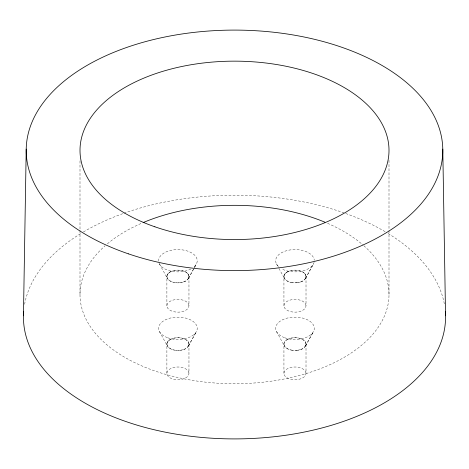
<?xml version="1.0" encoding="UTF-8"?>
<svg xmlns="http://www.w3.org/2000/svg" width="469" height="469" viewBox="0 0 469 469"><rect width="100%" height="100%" fill="white"/><g stroke="black" fill="none" stroke-linecap="round" stroke-linejoin="round"><path stroke-width="0.35" stroke-dasharray="2.35 1.76" d="M166.888 305.788L166.888 276.505L167.263 274.863M166.888 373.371L166.888 344.082L167.263 342.446M183.473 282.004C186.428 281.119 190.015 278.322 188.585 274.863M183.473 349.587C187.201 348.825 190.989 344.182 187.494 340.916M283.938 305.788L283.938 276.505L284.314 274.863M283.938 373.371L283.938 344.082L284.314 342.446L285.404 340.916L287.145 339.597M300.523 282.004C303.478 281.119 307.072 278.322 305.641 274.863M300.523 349.587C304.258 348.825 308.045 344.182 304.545 340.916M183.836 281.881A11.033 6.373 0 0 0 185.478 281.148L185.97 280.867A11.033 6.373 0 0 0 187.242 279.917L187.594 279.571A11.033 6.373 0 0 0 188.421 278.475L188.614 278.088A11.033 6.373 0 0 0 188.614 274.916L188.421 274.535A11.033 6.373 0 0 0 187.594 273.433L187.242 273.087A11.033 6.373 0 0 0 185.97 272.143L185.478 271.856A11.033 6.373 0 0 0 183.836 271.123L183.238 270.918A11.033 6.373 0 0 0 181.333 270.443L180.665 270.332A11.033 6.373 0 0 0 175.177 270.332L174.515 270.443A11.033 6.373 0 0 0 172.604 270.918L172.012 271.123A11.033 6.373 0 0 0 170.37 271.856L169.878 272.143A11.033 6.373 0 0 0 168.606 273.087L168.254 273.433A11.033 6.373 0 0 0 167.427 274.535L167.234 274.916A11.033 6.373 0 0 0 167.234 278.088L167.427 278.475A11.033 6.373 0 0 0 168.254 279.571L168.606 279.917A11.033 6.373 0 0 0 169.878 280.867L170.37 281.148A11.033 6.373 0 0 0 172.012 281.881L172.604 282.086A11.033 6.373 0 0 0 174.515 282.561M183.836 349.464A11.033 6.373 0 0 0 185.478 348.725L185.97 348.444A11.033 6.373 0 0 0 187.242 347.5L187.594 347.154A11.033 6.373 0 0 0 188.421 346.052L188.614 345.665A11.033 6.373 0 0 0 188.614 342.499L188.421 342.112A11.033 6.373 0 0 0 187.594 341.016L187.242 340.67A11.033 6.373 0 0 0 185.97 339.72L185.478 339.439A11.033 6.373 0 0 0 183.836 338.706L183.238 338.501A11.033 6.373 0 0 0 181.333 338.026L180.665 337.915A11.033 6.373 0 0 0 175.177 337.915L174.515 338.026A11.033 6.373 0 0 0 172.604 338.501L172.012 338.706A11.033 6.373 0 0 0 170.37 339.439L169.878 339.72A11.033 6.373 0 0 0 168.606 340.67L168.254 341.016A11.033 6.373 0 0 0 167.427 342.112L167.234 342.499A11.033 6.373 0 0 0 167.234 345.665L167.427 346.052A11.033 6.373 0 0 0 168.254 347.154L168.606 347.5A11.033 6.373 0 0 0 169.878 348.444L170.37 348.725A11.033 6.373 0 0 0 172.012 349.464L172.604 349.669A11.033 6.373 0 0 0 174.515 350.144M300.887 281.881A11.033 6.373 0 0 0 302.528 281.148L303.021 280.867A11.033 6.373 0 0 0 304.293 279.917L304.645 279.571A11.033 6.373 0 0 0 305.471 278.475L305.665 278.088A11.033 6.373 0 0 0 305.665 274.916L305.471 274.535A11.033 6.373 0 0 0 304.645 273.433L304.293 273.087A11.033 6.373 0 0 0 303.021 272.143L302.528 271.856A11.033 6.373 0 0 0 300.887 271.123L300.295 270.918A11.033 6.373 0 0 0 298.384 270.443L297.721 270.332A11.033 6.373 0 0 0 292.234 270.332L291.566 270.443A11.033 6.373 0 0 0 289.66 270.918L289.062 271.123A11.033 6.373 0 0 0 287.421 271.856L286.934 272.143A11.033 6.373 0 0 0 285.656 273.087L285.304 273.433A11.033 6.373 0 0 0 284.478 274.535L284.284 274.916A11.033 6.373 0 0 0 284.284 278.088L284.478 278.475A11.033 6.373 0 0 0 285.304 279.571L285.656 279.917A11.033 6.373 0 0 0 286.934 280.867L287.421 281.148A11.033 6.373 0 0 0 289.062 281.881L289.66 282.086A11.033 6.373 0 0 0 291.566 282.561M300.887 349.464A11.033 6.373 0 0 0 302.528 348.725L303.021 348.444A11.033 6.373 0 0 0 304.293 347.5L304.645 347.154A11.033 6.373 0 0 0 305.471 346.052L305.665 345.665A11.033 6.373 0 0 0 305.665 342.499L305.471 342.112A11.033 6.373 0 0 0 304.645 341.016L304.293 340.67A11.033 6.373 0 0 0 303.021 339.72L302.528 339.439A11.033 6.373 0 0 0 300.887 338.706L300.295 338.501A11.033 6.373 0 0 0 298.384 338.026L297.721 337.915A11.033 6.373 0 0 0 292.234 337.915L291.566 338.026A11.033 6.373 0 0 0 289.66 338.501L289.062 338.706A11.033 6.373 0 0 0 287.421 339.439L286.934 339.72A11.033 6.373 0 0 0 285.656 340.67L285.304 341.016A11.033 6.373 0 0 0 284.478 342.112L284.284 342.499A11.033 6.373 0 0 0 284.284 345.665L284.478 346.052A11.033 6.373 0 0 0 285.304 347.154L285.656 347.5A11.033 6.373 0 0 0 286.934 348.444L287.421 348.725A11.033 6.373 0 0 0 289.062 349.464L289.66 349.669A11.033 6.373 0 0 0 291.566 350.144M188.421 278.475L196.159 264.405M188.421 346.052L196.159 331.988M305.471 278.475L313.21 264.405M305.471 346.052L313.21 331.988M188.585 278.152L194.102 268.127M194.453 267.5L196.523 263.736M188.585 345.735L196.523 331.319M305.636 278.152L313.573 263.736M305.636 345.735L313.573 331.319M167.275 274.84L168.353 273.333M167.275 342.417L168.353 340.916M284.325 274.84L285.404 273.333M168.389 273.298L170.095 272.014M168.389 340.881L170.095 339.597M285.445 273.298L287.145 272.014M170.153 271.985C174.931 269.528 180.917 269.528 185.695 271.985M287.204 271.985C291.982 269.528 297.967 269.528 302.745 271.985M170.153 339.562C174.931 337.111 180.917 337.111 185.695 339.562M287.204 339.562C291.982 337.111 297.967 337.111 302.745 339.562M166.888 276.505C167.322 280.474 171.765 282.086 175.177 282.672A11.033 6.373 0 0 0 180.665 282.672L183.238 282.086A11.033 6.373 0 0 1 181.333 282.561M297.856 282.649L300.295 282.086A11.033 6.373 0 0 1 298.384 282.561M166.888 344.082C167.322 348.057 171.765 349.669 175.177 350.255A11.033 6.373 0 0 0 180.665 350.255L183.238 349.669A11.033 6.373 0 0 1 181.333 350.144M297.856 350.232L300.295 349.669A11.033 6.373 0 0 1 298.384 350.144M180.758 282.66L175.084 282.66M180.758 350.237L175.084 350.237M292.093 282.649C288.722 282.051 284.361 280.421 283.938 276.505M292.093 350.232C288.722 349.628 284.361 348.004 283.938 344.082M302.804 272.014L304.51 273.298M302.804 339.597L304.51 340.881M185.753 272.014L187.453 273.298M185.753 339.597L187.453 340.881M304.545 273.333L305.624 274.84M187.494 273.333L188.573 274.84M276.487 263.953L278.568 267.74M278.92 268.374L284.478 278.475M276.487 331.53L284.478 346.052M159.431 263.953L167.427 278.475M159.431 331.53L167.427 346.052M389 160.322L389 229.845M389 230.578L389 294.251M306.011 276.505L306.011 305.788A11.033 6.373 0 0 1 289.461 311.305A11.033 6.373 0 0 1 289.461 300.271A11.033 6.373 0 0 1 306.011 305.788M306.011 344.082L306.011 373.371A11.033 6.373 0 0 1 289.461 378.888A11.033 6.373 0 0 1 289.461 367.848A11.033 6.373 0 0 1 306.011 373.371M188.96 276.505L188.96 305.788A11.033 6.373 0 0 1 172.404 311.305A11.033 6.373 0 0 1 172.404 300.271A11.033 6.373 0 0 1 188.96 305.788M188.96 344.082L188.96 373.371A11.033 6.373 0 0 1 172.404 378.888A11.033 6.373 0 0 1 172.404 367.848A11.033 6.373 0 0 1 188.96 373.371M80 160.873L80 229.669M80 230.396L80 294.802M24.593 304.317A211.062 121.858 0 0 1 80.944 233.451M83.394 231.979A211.062 121.858 0 0 1 123.283 213.489M123.904 213.266A211.062 121.858 0 0 1 343.836 212.82M345.717 213.489A211.062 121.858 0 0 1 386.837 232.712M388.056 233.451A211.062 121.858 0 0 1 444.407 304.317M363.815 245.709A154.5 89.204 0 0 1 336.021 361.769A154.5 89.204 0 0 1 133.09 361.822A154.5 89.204 0 0 1 105.103 245.779M107.36 243.845A154.5 89.204 0 0 1 142.646 222.798M327.532 223.308A154.5 89.204 0 0 1 362.924 244.929M158.628 261.198A19.311 11.15 0 0 1 183.127 249.995A19.311 11.15 0 0 1 194.002 266.908M190.842 269.024A19.311 11.15 0 0 1 159.12 263.273M314.083 262.37A19.311 11.15 0 0 1 301.127 271.305A19.311 11.15 0 0 1 281.459 268.696M278.451 266.503A19.311 11.15 0 0 1 289.402 250.059A19.311 11.15 0 0 1 314.271 260.272M297.815 282.66L297.721 282.672A11.033 6.373 0 0 1 292.234 282.672L297.815 282.66M297.815 350.237L297.721 350.255A11.033 6.373 0 0 1 292.234 350.255L297.815 350.237M167.914 337.85A19.311 11.15 0 0 0 197.232 328.552A19.311 11.15 0 0 0 168.629 318.539A19.311 11.15 0 0 0 167.914 337.85M284.964 337.85A19.311 11.15 0 0 0 314.283 328.552A19.311 11.15 0 0 0 285.68 318.539A19.311 11.15 0 0 0 284.964 337.85"/><path stroke-width="0.7" d="M23.45 315.778L26.217 149.095M442.783 149.095L445.55 315.778M445.327 311.31A211.062 121.858 0 0 1 234.5 438.908A211.062 121.858 0 0 1 23.673 311.31M143.297 222.523A154.5 89.204 0 0 1 324.929 222.2M128.471 253.864A208.295 120.257 0 0 0 442.783 151.61A208.295 120.257 0 0 0 132.246 45.581A208.295 120.257 0 0 0 128.471 253.864M154.876 226.797A154.5 89.204 0 0 0 388.977 151.944A154.5 89.204 0 0 0 159.648 72.32A154.5 89.204 0 0 0 154.876 226.797"/></g></svg>
